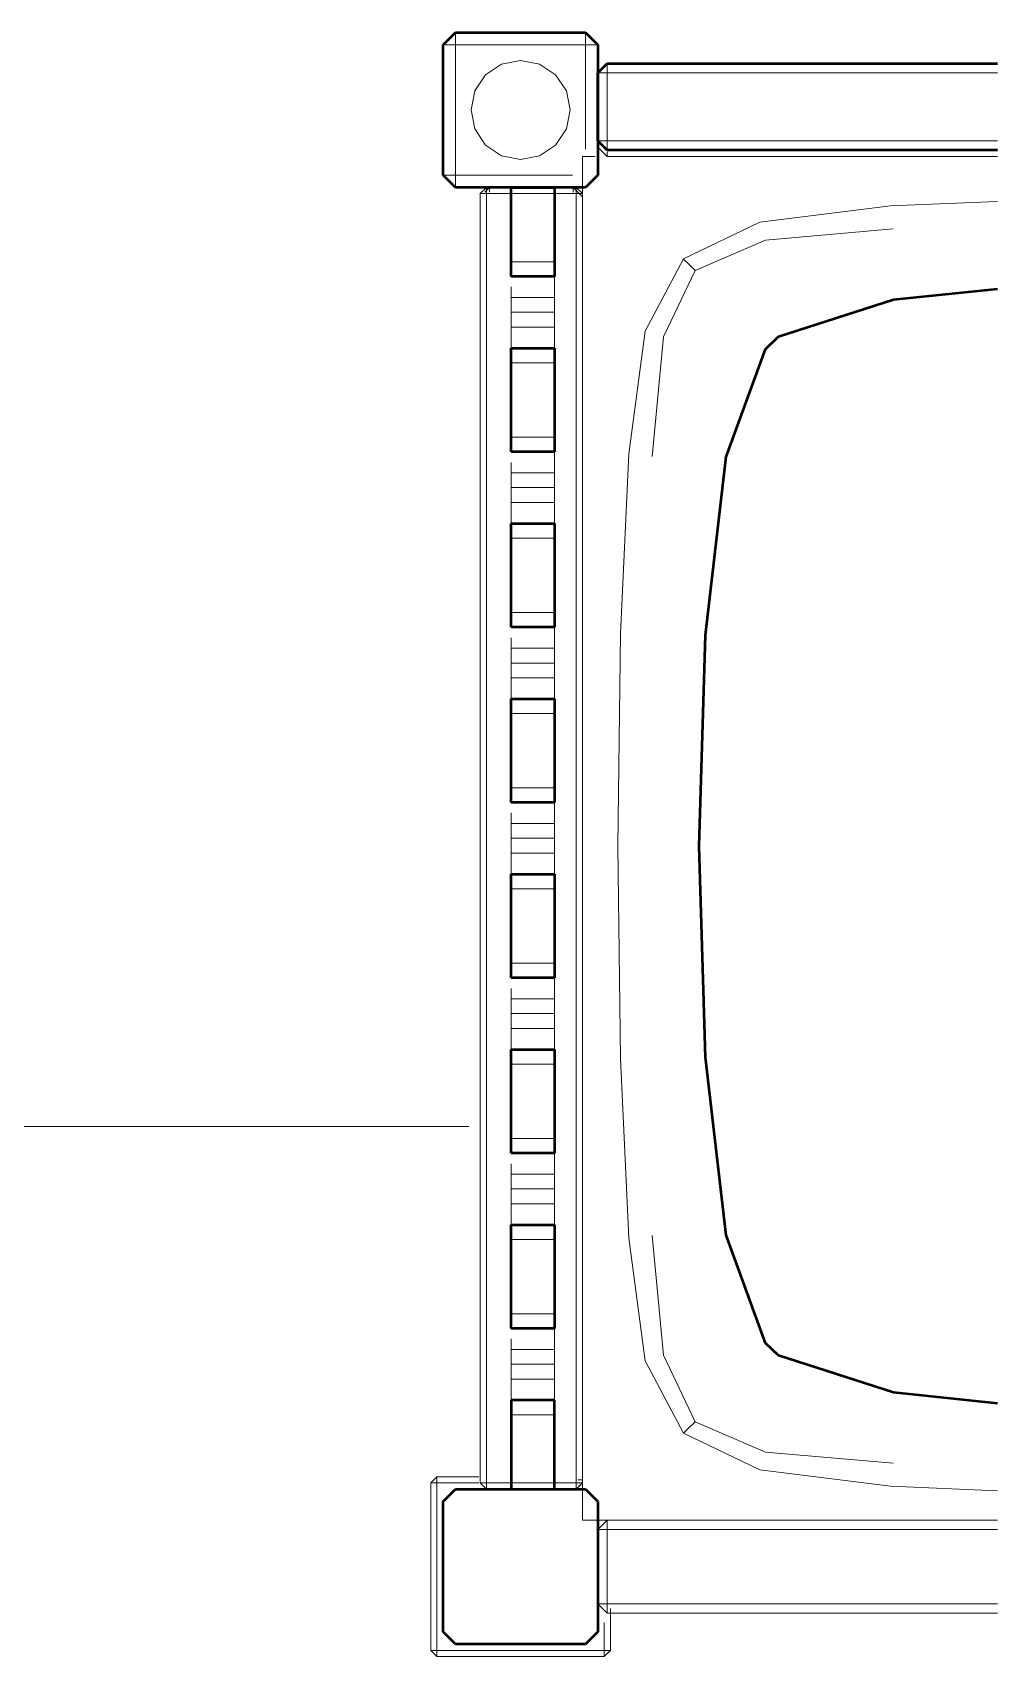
# Model space of a CAD drawing. Header units: metres. Extents: x 10 to 831, y 10 to 584.
# Drawn here: x 662.95 to 673.33, y 460.97 to 478.43 of the extents above; entities that cross this region are included whole.
import ezdxf

# ---------------------------------------------------------------- set-up
doc = ezdxf.new("R2010")
doc.units = ezdxf.units.M
doc.layers.add('CUT', color=7, linetype='Continuous', lineweight=50)
doc.layers.add('VIS', color=8, linetype='Continuous', lineweight=13)

msp = doc.modelspace()

# ---------------------------------------------------------------- linework, layer by layer
at = {"layer": 'CUT'}
for p, q in [((667.367, 478.3), (667.5, 478.433)), ((667.5, 478.433), (668.9, 478.433)), ((668.9, 478.433), (669.033, 478.3)), ((667.367, 476.9), (667.367, 478.3)), ((669.033, 478.3), (669.033, 476.9)), ((669.033, 478), (669.133, 478.1)), ((669.133, 478.1), (673.333, 478.1)), ((669.033, 477.267), (669.033, 478)), ((669.133, 477.167), (669.033, 477.267)), ((673.333, 477.167), (669.133, 477.167)), ((667.5, 476.767), (667.367, 476.9)), ((669.033, 476.9), (668.9, 476.767)), ((668.9, 476.767), (667.5, 476.767)), ((668.1, 476.317), (668.1, 476.767)), ((668.1, 476.767), (668.567, 476.767)), ((668.567, 476.767), (668.567, 476.317)), ((668.1, 475.968), (668.1, 476.317)), ((668.567, 476.317), (668.567, 475.968)), ((668.1, 475.919), (668.1, 475.968)), ((668.567, 475.968), (668.567, 475.919)), ((668.1, 475.825), (668.1, 475.919)), ((668.1, 475.808), (668.1, 475.825)), ((668.567, 475.808), (668.1, 475.808)), ((668.567, 475.919), (668.567, 475.825)), ((668.567, 475.825), (668.567, 475.808)), ((672.215, 475.562), (673.333, 475.677)), ((670.977, 475.162), (672.215, 475.562)), ((670.835, 475.029), (670.977, 475.162)), ((668.1, 475.022), (668.1, 475.039)), ((668.1, 475.039), (668.567, 475.039)), ((668.1, 474.658), (668.1, 475.022)), ((668.567, 475.039), (668.567, 475.022)), ((668.567, 475.022), (668.567, 474.658)), ((670.413, 473.868), (670.835, 475.029)), ((668.1, 474.304), (668.1, 474.658)), ((668.567, 474.658), (668.567, 474.304)), ((668.1, 473.939), (668.1, 474.304)), ((668.567, 474.304), (668.567, 473.939)), ((668.1, 473.923), (668.1, 473.939)), ((668.567, 473.923), (668.1, 473.923)), ((668.567, 473.939), (668.567, 473.923)), ((670.19, 471.953), (670.413, 473.868)), ((668.1, 473.137), (668.1, 473.153)), ((668.1, 473.153), (668.567, 473.153)), ((668.1, 472.772), (668.1, 473.137)), ((668.567, 473.153), (668.567, 473.137)), ((668.567, 473.137), (668.567, 472.772)), ((668.1, 472.418), (668.1, 472.772)), ((668.567, 472.772), (668.567, 472.418)), ((668.1, 472.054), (668.1, 472.418)), ((668.567, 472.418), (668.567, 472.054)), ((668.1, 472.037), (668.1, 472.054)), ((668.567, 472.037), (668.1, 472.037)), ((668.567, 472.054), (668.567, 472.037)), ((670.123, 469.683), (670.19, 471.953)), ((668.1, 471.251), (668.1, 471.268)), ((668.1, 471.268), (668.567, 471.268)), ((668.1, 470.887), (668.1, 471.251)), ((668.567, 471.268), (668.567, 471.251)), ((668.567, 471.251), (668.567, 470.887)), ((668.1, 470.532), (668.1, 470.887)), ((668.567, 470.887), (668.567, 470.532)), ((668.1, 470.168), (668.1, 470.532)), ((668.567, 470.532), (668.567, 470.168)), ((668.1, 470.151), (668.1, 470.168)), ((668.567, 470.151), (668.1, 470.151)), ((668.567, 470.168), (668.567, 470.151)), ((670.19, 467.414), (670.123, 469.683)), ((668.1, 469.365), (668.1, 469.382)), ((668.1, 469.382), (668.567, 469.382)), ((668.1, 469.001), (668.1, 469.365)), ((668.567, 469.382), (668.567, 469.365)), ((668.567, 469.365), (668.567, 469.001)), ((668.1, 468.647), (668.1, 469.001)), ((668.567, 469.001), (668.567, 468.647)), ((668.1, 468.282), (668.1, 468.647)), ((668.567, 468.647), (668.567, 468.282)), ((668.1, 468.266), (668.1, 468.282)), ((668.567, 468.282), (668.567, 468.266)), ((668.567, 468.266), (668.1, 468.266)), ((668.1, 467.48), (668.1, 467.496)), ((668.1, 467.496), (668.567, 467.496)), ((668.1, 467.115), (668.1, 467.48)), ((668.567, 467.496), (668.567, 467.48)), ((668.567, 467.48), (668.567, 467.115)), ((670.413, 465.499), (670.19, 467.414)), ((668.1, 466.761), (668.1, 467.115)), ((668.567, 467.115), (668.567, 466.761)), ((668.1, 466.397), (668.1, 466.761)), ((668.567, 466.761), (668.567, 466.397)), ((668.1, 466.38), (668.1, 466.397)), ((668.567, 466.38), (668.1, 466.38)), ((668.567, 466.397), (668.567, 466.38)), ((668.1, 465.594), (668.1, 465.611)), ((668.1, 465.611), (668.567, 465.611)), ((668.1, 465.229), (668.1, 465.594)), ((668.567, 465.611), (668.567, 465.594)), ((668.567, 465.594), (668.567, 465.229)), ((670.835, 464.338), (670.413, 465.499)), ((668.1, 464.875), (668.1, 465.229)), ((668.567, 465.229), (668.567, 464.875)), ((668.1, 464.511), (668.1, 464.875)), ((668.567, 464.875), (668.567, 464.511)), ((668.1, 464.494), (668.1, 464.511)), ((668.567, 464.494), (668.1, 464.494)), ((668.567, 464.511), (668.567, 464.494)), ((670.977, 464.205), (670.835, 464.338)), ((672.215, 463.805), (670.977, 464.205)), ((673.333, 463.689), (672.215, 463.805)), ((668.567, 463.725), (668.1, 463.725)), ((668.1, 463.725), (668.1, 463.708)), ((668.1, 463.708), (668.1, 463.614)), ((668.1, 463.614), (668.1, 463.566)), ((668.1, 463.566), (668.1, 463.216)), ((668.567, 463.708), (668.567, 463.725)), ((668.567, 463.614), (668.567, 463.708)), ((668.567, 463.566), (668.567, 463.614)), ((668.567, 463.216), (668.567, 463.566)), ((668.1, 463.216), (668.1, 462.767)), ((668.567, 462.767), (668.567, 463.216)), ((667.367, 462.633), (667.5, 462.767)), ((667.5, 462.767), (668.9, 462.767)), ((668.1, 462.767), (668.567, 462.767)), ((668.9, 462.767), (669.033, 462.633)), ((667.367, 461.233), (667.367, 462.633)), ((669.033, 462.633), (669.033, 461.233)), ((667.5, 461.1), (667.367, 461.233)), ((669.033, 461.233), (668.9, 461.1)), ((668.9, 461.1), (667.5, 461.1))]:
    msp.add_line(p, q, dxfattribs=at)
at = {"layer": 'VIS'}
for p, q in [((667.367, 478.3), (667.5, 478.433)), ((667.367, 478.3), (667.5, 478.433)), ((667.5, 478.433), (667.5, 478.3)), ((667.5, 478.433), (668.9, 478.433)), ((667.5, 478.433), (667.5, 478.433)), ((667.5, 478.433), (668.9, 478.433)), ((668.9, 478.433), (669.033, 478.3)), ((668.9, 478.3), (668.9, 478.433)), ((668.9, 478.433), (668.9, 478.433)), ((669.033, 478.3), (668.9, 478.433)), ((667.5, 478.3), (667.367, 478.3)), ((667.367, 476.9), (667.367, 478.3)), ((667.367, 478.3), (667.367, 478.3)), ((667.367, 476.9), (667.367, 478.3)), ((667.5, 478.3), (667.5, 476.9)), ((668.9, 478.3), (667.5, 478.3)), ((669.033, 478.3), (668.9, 478.3)), ((668.9, 477.18), (668.9, 478.3)), ((669.033, 478.3), (669.033, 477.88)), ((669.033, 478.3), (669.033, 478.3)), ((669.033, 478.3), (669.033, 476.9)), ((667.823, 477.977), (667.996, 478.093)), ((667.996, 478.093), (668.2, 478.133)), ((668.2, 478.133), (668.404, 478.093)), ((668.404, 478.093), (668.577, 477.977)), ((669.033, 478), (669.133, 478.1)), ((669.033, 478), (669.133, 478.1)), ((669.133, 478.1), (669.083, 478.05)), ((669.133, 478), (669.133, 478.1)), ((669.133, 478.1), (669.133, 478.05)), ((673.333, 478.1), (669.133, 478.1)), ((669.133, 478.1), (673.333, 478.1)), ((669.133, 478.1), (669.133, 478.1)), ((669.133, 478.1), (669.133, 478)), ((669.133, 478.1), (669.133, 478.1)), ((669.133, 478.1), (673.333, 478.1)), ((669.133, 478.1), (673.333, 478.1)), ((667.707, 477.804), (667.823, 477.977)), ((668.577, 477.977), (668.693, 477.804)), ((669.133, 478), (669.033, 478)), ((669.033, 477.267), (669.033, 478)), ((669.033, 478), (669.033, 478)), ((669.033, 477.267), (669.033, 478)), ((669.133, 478), (673.333, 478)), ((669.133, 477.467), (669.133, 478)), ((669.133, 478), (669.133, 477.267)), ((673.333, 478), (669.133, 478)), ((667.667, 477.6), (667.707, 477.804)), ((668.693, 477.804), (668.733, 477.6)), ((667.707, 477.396), (667.667, 477.6)), ((668.733, 477.6), (668.693, 477.396)), ((667.823, 477.223), (667.707, 477.396)), ((668.693, 477.396), (668.577, 477.223)), ((667.996, 477.107), (667.823, 477.223)), ((668.577, 477.223), (668.404, 477.107)), ((669.133, 477.167), (669.033, 477.267)), ((669.033, 477.267), (669.133, 477.267)), ((669.033, 477.267), (669.033, 477.267)), ((669.133, 477.167), (669.033, 477.267)), ((669.033, 477.2), (669.133, 477.1)), ((669.033, 477.2), (669.033, 477.2)), ((669.133, 477.267), (669.133, 477.167)), ((669.133, 477.267), (673.333, 477.267)), ((668.2, 477.067), (667.996, 477.107)), ((668.404, 477.107), (668.2, 477.067)), ((668.867, 477.1), (668.867, 462.433)), ((668.867, 477.1), (669.002, 477.1)), ((668.867, 477.1), (668.867, 477.1)), ((669.033, 477.18), (669.033, 477.04)), ((673.333, 477.167), (669.133, 477.167)), ((669.133, 477.167), (669.133, 477.167)), ((673.333, 477.167), (669.133, 477.167)), ((669.133, 477.1), (669.133, 477.15)), ((669.133, 477.1), (673.333, 477.1)), ((667.5, 476.767), (667.367, 476.9)), ((667.367, 476.9), (667.5, 476.9)), ((667.367, 476.9), (667.367, 476.9)), ((667.5, 476.767), (667.367, 476.9)), ((667.5, 476.9), (667.5, 476.767)), ((667.5, 476.9), (668.76, 476.9)), ((669.033, 476.9), (668.9, 476.767)), ((669.033, 476.9), (669.033, 476.9)), ((668.62, 476.767), (667.5, 476.767)), ((667.5, 476.767), (667.5, 476.767)), ((668.9, 476.767), (667.5, 476.767)), ((667.833, 476.767), (667.767, 476.7)), ((667.767, 476.7), (667.833, 476.7)), ((667.767, 476.7), (667.767, 462.833)), ((667.867, 476.767), (667.817, 476.717)), ((667.833, 476.7), (667.833, 476.767)), ((667.833, 476.767), (667.833, 476.733)), ((667.833, 476.767), (667.833, 476.767)), ((667.833, 476.767), (668.8, 476.767)), ((668.8, 476.767), (667.833, 476.767)), ((667.833, 476.7), (668.8, 476.7)), ((667.833, 462.833), (667.833, 476.7)), ((667.867, 476.767), (667.867, 476.717)), ((667.867, 476.767), (667.867, 476.767)), ((668.767, 476.767), (667.867, 476.767)), ((667.867, 476.767), (668.767, 476.767)), ((668.1, 476.767), (668.1, 476.621)), ((668.1, 476.767), (668.1, 476.767)), ((668.633, 476.767), (668.1, 476.767)), ((668.1, 476.767), (668.1, 476.767)), ((668.1, 476.767), (668.1, 476.094)), ((668.1, 476.767), (668.567, 476.767)), ((668.1, 476.767), (668.567, 476.767)), ((668.1, 476.767), (668.1, 476.317)), ((668.567, 462.767), (668.567, 476.767)), ((668.567, 476.767), (668.567, 476.767)), ((668.567, 476.317), (668.567, 476.767)), ((668.633, 476.767), (668.633, 476.767)), ((668.867, 476.667), (668.767, 476.767)), ((668.767, 476.767), (668.767, 476.717)), ((668.767, 476.767), (668.817, 476.717)), ((668.767, 476.767), (668.767, 476.767)), ((668.867, 476.7), (668.8, 476.767)), ((668.8, 476.767), (668.8, 476.7)), ((668.8, 476.767), (668.867, 476.7)), ((668.8, 476.767), (668.8, 476.767)), ((668.8, 476.7), (668.867, 476.7)), ((668.8, 476.7), (668.8, 462.833)), ((668.867, 476.7), (668.833, 476.7)), ((668.867, 476.7), (668.867, 476.7)), ((668.867, 462.833), (668.867, 476.7)), ((668.867, 476.7), (668.867, 462.833)), ((668.867, 476.667), (668.867, 476.667)), ((668.867, 462.867), (668.867, 476.667)), ((668.9, 476.767), (668.9, 476.767)), ((672.182, 476.568), (670.777, 476.393)), ((672.182, 476.568), (673.333, 476.617)), ((668.1, 475.968), (668.1, 476.317)), ((668.567, 476.317), (668.567, 475.968)), ((669.954, 475.998), (670.777, 476.393)), ((672.211, 476.32), (670.838, 476.201)), ((670.838, 476.201), (670.079, 475.874)), ((668.1, 475.968), (668.1, 475.808)), ((668.567, 475.968), (668.1, 475.968)), ((668.1, 475.919), (668.1, 475.968)), ((668.567, 475.968), (668.567, 475.808)), ((668.567, 475.808), (668.567, 475.968)), ((668.567, 475.919), (668.567, 475.968)), ((669.543, 475.22), (669.954, 475.998)), ((669.954, 475.998), (669.966, 475.986)), ((670.001, 475.951), (669.966, 475.986)), ((668.1, 475.919), (668.1, 475.825)), ((668.1, 475.808), (668.1, 475.825)), ((668.567, 475.808), (668.1, 475.808)), ((668.1, 475.808), (668.1, 475.808)), ((668.1, 475.808), (668.567, 475.808)), ((668.567, 475.808), (668.333, 475.808)), ((668.567, 475.808), (668.333, 475.808)), ((668.567, 475.825), (668.567, 475.919)), ((668.567, 475.808), (668.567, 475.825)), ((668.567, 475.808), (668.567, 475.808)), ((668.567, 475.808), (668.567, 475.583)), ((668.567, 475.808), (668.567, 475.808)), ((670.079, 475.874), (669.737, 475.159)), ((670.001, 475.951), (670.079, 475.874)), ((668.1, 475.583), (668.1, 475.696)), ((672.215, 475.562), (673.333, 475.677)), ((668.1, 475.424), (668.1, 475.583)), ((668.567, 475.583), (668.1, 475.583)), ((668.567, 475.583), (668.567, 475.424)), ((672.215, 475.562), (670.977, 475.162)), ((668.1, 475.264), (668.1, 475.424)), ((668.1, 475.424), (668.567, 475.424)), ((668.567, 475.424), (668.567, 475.264)), ((668.1, 475.039), (668.1, 475.264)), ((668.567, 475.264), (668.1, 475.264)), ((668.567, 475.264), (668.567, 475.039)), ((669.366, 473.901), (669.543, 475.22)), ((669.615, 473.872), (669.737, 475.159)), ((670.977, 475.162), (670.835, 475.029)), ((668.1, 474.88), (668.1, 475.039)), ((668.1, 475.039), (668.1, 475.039)), ((668.1, 475.039), (668.1, 475.039)), ((668.1, 475.039), (668.1, 474.88)), ((668.567, 475.039), (668.1, 475.039)), ((668.567, 475.039), (668.1, 475.039)), ((668.567, 475.039), (668.1, 475.039)), ((668.1, 475.039), (668.1, 475.022)), ((668.1, 475.039), (668.567, 475.039)), ((668.1, 474.658), (668.1, 475.022)), ((668.567, 475.039), (668.567, 475.039)), ((668.567, 475.039), (668.567, 474.88)), ((668.567, 474.88), (668.567, 475.039)), ((668.567, 475.039), (668.567, 475.039)), ((668.567, 475.039), (668.567, 475.022)), ((668.567, 474.658), (668.567, 475.022)), ((670.835, 475.029), (670.413, 473.868)), ((668.567, 474.88), (668.1, 474.88)), ((668.1, 474.304), (668.1, 474.658)), ((668.1, 474.613), (668.1, 474.209)), ((668.567, 474.658), (668.567, 474.304)), ((668.1, 473.939), (668.1, 474.304)), ((668.567, 473.939), (668.567, 474.304)), ((668.1, 474.082), (668.1, 473.923)), ((668.567, 474.082), (668.1, 474.082)), ((668.567, 474.082), (668.567, 473.923)), ((668.567, 473.923), (668.567, 474.082)), ((668.1, 473.923), (668.1, 473.939)), ((668.567, 473.923), (668.1, 473.923)), ((668.1, 473.923), (668.1, 473.923)), ((668.1, 473.923), (668.567, 473.923)), ((668.567, 473.923), (668.333, 473.923)), ((668.567, 473.923), (668.333, 473.923)), ((668.567, 473.923), (668.567, 473.939)), ((668.567, 473.923), (668.567, 473.923)), ((668.567, 473.923), (668.567, 473.697)), ((668.567, 473.923), (668.567, 473.923)), ((669.366, 473.901), (669.277, 471.967)), ((668.1, 473.697), (668.1, 473.81)), ((668.1, 473.538), (668.1, 473.697)), ((668.567, 473.697), (668.1, 473.697)), ((668.567, 473.697), (668.567, 473.538)), ((670.19, 471.953), (670.413, 473.868)), ((668.1, 473.379), (668.1, 473.538)), ((668.1, 473.538), (668.567, 473.538)), ((668.567, 473.538), (668.567, 473.379)), ((668.1, 473.153), (668.1, 473.379)), ((668.567, 473.379), (668.1, 473.379)), ((668.567, 473.379), (668.567, 473.153)), ((668.1, 472.994), (668.1, 473.153)), ((668.1, 473.153), (668.1, 473.153)), ((668.1, 473.153), (668.1, 473.153)), ((668.1, 473.153), (668.1, 472.994)), ((668.567, 473.153), (668.1, 473.153)), ((668.567, 473.153), (668.1, 473.153)), ((668.567, 473.153), (668.1, 473.153)), ((668.1, 473.153), (668.1, 473.137)), ((668.1, 473.153), (668.567, 473.153)), ((668.1, 472.772), (668.1, 473.137)), ((668.567, 473.153), (668.567, 473.153)), ((668.567, 473.153), (668.567, 472.994)), ((668.567, 472.994), (668.567, 473.153)), ((668.567, 473.153), (668.567, 473.153)), ((668.567, 473.153), (668.567, 473.137)), ((668.567, 472.772), (668.567, 473.137)), ((668.567, 472.994), (668.1, 472.994)), ((668.1, 472.418), (668.1, 472.772)), ((668.1, 472.728), (668.1, 472.324)), ((668.567, 472.772), (668.567, 472.418)), ((668.1, 472.054), (668.1, 472.418)), ((668.567, 472.054), (668.567, 472.418)), ((668.1, 472.196), (668.1, 472.037)), ((668.567, 472.196), (668.1, 472.196)), ((668.567, 472.196), (668.567, 472.037)), ((668.567, 472.037), (668.567, 472.196)), ((668.1, 472.037), (668.1, 472.054)), ((668.567, 472.037), (668.1, 472.037)), ((668.1, 472.037), (668.1, 472.037)), ((668.1, 472.037), (668.567, 472.037)), ((668.567, 472.037), (668.333, 472.037)), ((668.567, 472.037), (668.333, 472.037)), ((668.567, 472.037), (668.567, 472.054)), ((668.567, 472.037), (668.567, 472.037)), ((668.567, 472.037), (668.567, 471.812)), ((668.567, 472.037), (668.567, 472.037)), ((669.277, 471.967), (669.248, 469.683)), ((670.123, 469.683), (670.19, 471.953)), ((668.1, 471.812), (668.1, 471.924)), ((668.1, 471.652), (668.1, 471.812)), ((668.567, 471.812), (668.1, 471.812)), ((668.567, 471.812), (668.567, 471.652)), ((668.1, 471.493), (668.1, 471.652)), ((668.1, 471.652), (668.567, 471.652)), ((668.567, 471.652), (668.567, 471.493)), ((668.1, 471.268), (668.1, 471.493)), ((668.567, 471.493), (668.1, 471.493)), ((668.567, 471.493), (668.567, 471.268)), ((668.1, 471.108), (668.1, 471.268)), ((668.1, 471.268), (668.1, 471.268)), ((668.1, 471.268), (668.1, 471.268)), ((668.1, 471.268), (668.1, 471.108)), ((668.567, 471.268), (668.1, 471.268)), ((668.567, 471.268), (668.1, 471.268)), ((668.567, 471.268), (668.1, 471.268)), ((668.1, 471.268), (668.1, 471.251)), ((668.1, 471.268), (668.567, 471.268)), ((668.1, 470.887), (668.1, 471.251)), ((668.567, 471.268), (668.567, 471.268)), ((668.567, 471.268), (668.567, 471.108)), ((668.567, 471.108), (668.567, 471.268)), ((668.567, 471.268), (668.567, 471.268)), ((668.567, 471.268), (668.567, 471.251)), ((668.567, 470.887), (668.567, 471.251)), ((668.567, 471.108), (668.1, 471.108)), ((668.1, 470.532), (668.1, 470.887)), ((668.1, 470.844), (668.1, 470.44)), ((668.567, 470.887), (668.567, 470.532)), ((668.1, 470.168), (668.1, 470.532)), ((668.567, 470.168), (668.567, 470.532)), ((668.1, 470.311), (668.1, 470.151)), ((668.567, 470.311), (668.1, 470.311)), ((668.567, 470.311), (668.567, 470.151)), ((668.567, 470.151), (668.567, 470.311)), ((668.1, 470.151), (668.1, 470.168)), ((668.567, 470.151), (668.1, 470.151)), ((668.1, 470.151), (668.1, 470.151)), ((668.1, 470.151), (668.567, 470.151)), ((668.1, 469.926), (668.1, 470.039)), ((668.567, 470.151), (668.333, 470.151)), ((668.567, 470.151), (668.333, 470.151)), ((668.567, 470.151), (668.567, 470.168)), ((668.567, 470.151), (668.567, 470.151)), ((668.567, 470.151), (668.567, 469.926)), ((668.567, 470.151), (668.567, 470.151)), ((668.1, 469.767), (668.1, 469.926)), ((668.567, 469.926), (668.1, 469.926)), ((668.567, 469.926), (668.567, 469.767)), ((668.1, 469.607), (668.1, 469.767)), ((668.567, 469.767), (668.1, 469.767)), ((668.567, 469.767), (668.567, 469.607)), ((669.248, 469.683), (669.277, 467.4)), ((670.19, 467.414), (670.123, 469.683)), ((668.1, 469.382), (668.1, 469.607)), ((668.567, 469.607), (668.1, 469.607)), ((668.567, 469.607), (668.567, 469.382)), ((668.1, 469.223), (668.1, 469.382)), ((668.1, 469.382), (668.1, 469.382)), ((668.1, 469.382), (668.1, 469.382)), ((668.1, 469.382), (668.1, 469.223)), ((668.1, 469.382), (668.567, 469.382)), ((668.567, 469.382), (668.1, 469.382)), ((668.567, 469.382), (668.1, 469.382)), ((668.1, 469.382), (668.1, 469.365)), ((668.1, 469.382), (668.567, 469.382)), ((668.1, 469.001), (668.1, 469.365)), ((668.567, 469.382), (668.567, 469.382)), ((668.567, 469.382), (668.567, 469.223)), ((668.567, 469.223), (668.567, 469.382)), ((668.567, 469.382), (668.567, 469.382)), ((668.567, 469.382), (668.567, 469.365)), ((668.567, 469.001), (668.567, 469.365)), ((668.567, 469.223), (668.1, 469.223)), ((668.1, 468.647), (668.1, 469.001)), ((668.567, 469.001), (668.567, 468.647)), ((668.1, 468.959), (668.1, 468.555)), ((668.1, 468.282), (668.1, 468.647)), ((668.567, 468.282), (668.567, 468.647)), ((668.1, 468.425), (668.1, 468.266)), ((668.567, 468.425), (668.1, 468.425)), ((668.1, 468.266), (668.1, 468.282)), ((668.567, 468.425), (668.567, 468.266)), ((668.567, 468.266), (668.567, 468.425)), ((668.567, 468.266), (668.567, 468.282)), ((668.567, 468.266), (668.1, 468.266)), ((668.1, 468.266), (668.1, 468.266)), ((668.1, 468.266), (668.567, 468.266)), ((668.1, 468.04), (668.1, 468.153)), ((668.567, 468.266), (668.333, 468.266)), ((668.567, 468.266), (668.333, 468.266)), ((668.567, 468.266), (668.567, 468.266)), ((668.567, 468.266), (668.567, 468.04)), ((668.567, 468.266), (668.567, 468.266)), ((668.1, 467.881), (668.1, 468.04)), ((668.567, 468.04), (668.1, 468.04)), ((668.567, 468.04), (668.567, 467.881)), ((668.1, 467.722), (668.1, 467.881)), ((668.1, 467.881), (668.567, 467.881)), ((668.567, 467.881), (668.567, 467.722)), ((668.1, 467.496), (668.1, 467.722)), ((668.567, 467.722), (668.1, 467.722)), ((668.567, 467.722), (668.567, 467.496)), ((668.1, 467.337), (668.1, 467.496)), ((668.1, 467.496), (668.1, 467.496)), ((668.1, 467.496), (668.1, 467.496)), ((668.1, 467.496), (668.1, 467.337)), ((668.567, 467.496), (668.1, 467.496)), ((668.567, 467.496), (668.1, 467.496)), ((668.567, 467.496), (668.1, 467.496)), ((668.1, 467.496), (668.1, 467.48)), ((668.1, 467.496), (668.567, 467.496)), ((668.1, 467.115), (668.1, 467.48)), ((668.567, 467.496), (668.567, 467.496)), ((668.567, 467.496), (668.567, 467.337)), ((668.567, 467.337), (668.567, 467.496)), ((668.567, 467.496), (668.567, 467.496)), ((668.567, 467.496), (668.567, 467.48)), ((668.567, 467.115), (668.567, 467.48)), ((670.413, 465.499), (670.19, 467.414)), ((668.567, 467.337), (668.1, 467.337)), ((669.366, 465.466), (669.277, 467.4)), ((668.1, 466.761), (668.1, 467.115)), ((668.1, 467.074), (668.1, 466.67)), ((668.567, 467.115), (668.567, 466.761)), ((668.1, 466.397), (668.1, 466.761)), ((668.567, 466.397), (668.567, 466.761)), ((667.509, 466.667), (662.298, 466.667)), ((662.432, 466.667), (667.643, 466.667)), ((668.1, 466.539), (668.1, 466.38)), ((668.567, 466.539), (668.1, 466.539)), ((668.567, 466.539), (668.567, 466.38)), ((668.567, 466.38), (668.567, 466.539)), ((668.1, 466.38), (668.1, 466.397)), ((668.567, 466.38), (668.1, 466.38)), ((668.1, 466.38), (668.1, 466.38)), ((668.1, 466.38), (668.567, 466.38)), ((668.567, 466.38), (668.333, 466.38)), ((668.567, 466.38), (668.333, 466.38)), ((668.567, 466.38), (668.567, 466.397)), ((668.567, 466.38), (668.567, 466.38)), ((668.567, 466.38), (668.567, 466.155)), ((668.567, 466.38), (668.567, 466.38)), ((668.1, 466.155), (668.1, 466.267)), ((668.1, 465.995), (668.1, 466.155)), ((668.567, 466.155), (668.1, 466.155)), ((668.567, 466.155), (668.567, 465.995)), ((668.1, 465.836), (668.1, 465.995)), ((668.1, 465.995), (668.567, 465.995)), ((668.1, 465.611), (668.1, 465.836)), ((668.567, 465.836), (668.1, 465.836)), ((668.567, 465.995), (668.567, 465.836)), ((668.567, 465.836), (668.567, 465.611)), ((668.1, 465.451), (668.1, 465.611)), ((668.1, 465.611), (668.1, 465.611)), ((668.1, 465.611), (668.1, 465.611)), ((668.1, 465.611), (668.1, 465.451)), ((668.567, 465.611), (668.1, 465.611)), ((668.567, 465.611), (668.1, 465.611)), ((668.567, 465.611), (668.1, 465.611)), ((668.1, 465.611), (668.1, 465.594)), ((668.1, 465.611), (668.567, 465.611)), ((668.1, 465.229), (668.1, 465.594)), ((668.567, 465.611), (668.567, 465.611)), ((668.567, 465.611), (668.567, 465.451)), ((668.567, 465.451), (668.567, 465.611)), ((668.567, 465.611), (668.567, 465.611)), ((668.567, 465.611), (668.567, 465.594)), ((668.567, 465.229), (668.567, 465.594)), ((669.615, 465.495), (669.737, 464.208)), ((670.413, 465.499), (670.835, 464.338)), ((668.567, 465.451), (668.1, 465.451)), ((669.366, 465.466), (669.543, 464.147)), ((668.1, 464.875), (668.1, 465.229)), ((668.1, 465.19), (668.1, 464.786)), ((668.567, 465.229), (668.567, 464.875)), ((668.1, 464.511), (668.1, 464.875)), ((668.567, 464.511), (668.567, 464.875)), ((668.1, 464.654), (668.1, 464.494)), ((668.567, 464.654), (668.1, 464.654)), ((668.567, 464.654), (668.567, 464.494)), ((668.567, 464.494), (668.567, 464.654)), ((668.1, 464.494), (668.1, 464.511)), ((668.567, 464.494), (668.1, 464.494)), ((668.1, 464.494), (668.1, 464.494)), ((668.1, 464.494), (668.567, 464.494)), ((668.567, 464.494), (668.333, 464.494)), ((668.567, 464.494), (668.333, 464.494)), ((668.567, 464.494), (668.567, 464.511)), ((668.567, 464.494), (668.567, 464.494)), ((668.567, 464.494), (668.567, 464.269)), ((668.567, 464.494), (668.567, 464.494)), ((668.1, 464.269), (668.1, 464.382)), ((668.1, 464.11), (668.1, 464.269)), ((668.567, 464.269), (668.1, 464.269)), ((668.567, 464.269), (668.567, 464.11)), ((670.835, 464.338), (670.977, 464.205)), ((668.1, 463.95), (668.1, 464.11)), ((668.1, 464.11), (668.567, 464.11)), ((668.567, 464.11), (668.567, 463.95)), ((669.954, 463.369), (669.543, 464.147)), ((669.737, 464.208), (670.079, 463.492)), ((670.977, 464.205), (672.215, 463.805)), ((668.1, 463.725), (668.1, 463.95)), ((668.567, 463.95), (668.1, 463.95)), ((668.567, 463.95), (668.567, 463.725)), ((673.333, 463.689), (672.215, 463.805)), ((668.1, 463.566), (668.1, 463.725)), ((668.1, 463.725), (668.1, 463.725)), ((668.1, 463.725), (668.1, 463.725)), ((668.1, 463.725), (668.1, 463.566)), ((668.567, 463.725), (668.1, 463.725)), ((668.567, 463.725), (668.1, 463.725)), ((668.567, 463.725), (668.1, 463.725)), ((668.1, 463.725), (668.1, 463.708)), ((668.1, 463.725), (668.567, 463.725)), ((668.1, 463.708), (668.1, 463.614)), ((668.1, 463.614), (668.1, 463.566)), ((668.567, 463.566), (668.1, 463.566)), ((668.1, 463.216), (668.1, 463.566)), ((668.567, 463.725), (668.567, 463.725)), ((668.567, 463.725), (668.567, 463.566)), ((668.567, 463.566), (668.567, 463.725)), ((668.567, 463.725), (668.567, 463.725)), ((668.567, 463.725), (668.567, 463.708)), ((668.567, 463.708), (668.567, 463.614)), ((668.567, 463.614), (668.567, 463.566)), ((668.567, 463.216), (668.567, 463.566)), ((670.001, 463.416), (669.966, 463.381)), ((670.001, 463.416), (670.079, 463.492)), ((670.079, 463.492), (670.838, 463.165)), ((668.1, 463.305), (668.1, 462.767)), ((668.1, 463.216), (668.1, 462.767)), ((668.567, 463.216), (668.567, 462.767)), ((669.954, 463.369), (669.966, 463.381)), ((670.777, 462.974), (669.954, 463.369)), ((672.211, 463.046), (670.838, 463.165)), ((667.3, 462.9), (667.233, 462.833)), ((667.3, 462.833), (667.3, 462.9)), ((667.3, 462.9), (667.3, 462.867)), ((667.3, 462.9), (667.75, 462.9)), ((667.3, 462.9), (667.3, 462.9)), ((667.6, 462.9), (667.3, 462.9)), ((668.867, 462.867), (668.817, 462.867)), ((672.182, 462.799), (670.777, 462.974)), ((667.233, 462.833), (667.3, 462.833)), ((667.233, 462.833), (667.233, 461.033)), ((667.3, 461.033), (667.3, 462.833)), ((667.3, 462.833), (667.75, 462.833)), ((667.367, 462.633), (667.5, 462.767)), ((667.5, 462.767), (667.5, 462.767)), ((667.5, 462.767), (668.9, 462.767)), ((667.833, 462.833), (667.767, 462.833)), ((667.767, 462.833), (667.833, 462.767)), ((667.767, 462.833), (667.767, 462.833)), ((667.833, 462.767), (667.833, 462.833)), ((668.8, 462.833), (667.833, 462.833)), ((667.833, 462.767), (667.994, 462.767)), ((668.567, 462.767), (668.1, 462.767)), ((668.1, 462.767), (668.1, 462.767)), ((668.1, 462.767), (668.567, 462.767)), ((668.567, 462.767), (668.567, 462.767)), ((668.8, 462.767), (668.867, 462.833)), ((668.867, 462.833), (668.8, 462.833)), ((668.8, 462.833), (668.8, 462.767)), ((668.8, 462.767), (668.8, 462.767)), ((668.867, 462.833), (668.833, 462.8)), ((668.867, 462.833), (668.867, 462.833)), ((668.9, 462.767), (668.9, 462.767)), ((669.033, 462.633), (668.9, 462.767)), ((672.182, 462.799), (673.333, 462.75)), ((667.367, 462.633), (667.367, 462.633)), ((667.367, 461.233), (667.367, 462.633)), ((669.033, 462.633), (669.033, 462.633)), ((669.033, 462.633), (669.033, 461.233)), ((668.867, 462.433), (673.333, 462.433)), ((669.133, 462.433), (669.033, 462.333)), ((669.133, 462.333), (669.133, 462.433)), ((669.133, 462.433), (669.133, 462.433)), ((673.333, 462.433), (669.133, 462.433)), ((669.033, 462.333), (669.133, 462.333)), ((669.033, 462.333), (669.033, 461.533)), ((669.133, 462.333), (673.333, 462.333)), ((669.133, 461.533), (669.133, 462.333)), ((669.133, 461.533), (669.033, 461.533)), ((669.033, 461.533), (669.133, 461.433)), ((669.033, 461.533), (669.033, 461.533)), ((669.133, 461.433), (669.133, 461.533)), ((673.333, 461.533), (669.133, 461.533)), ((669.167, 461.033), (669.167, 461.483)), ((669.1, 461.333), (669.1, 461.033)), ((669.133, 461.433), (673.333, 461.433)), ((669.167, 461.333), (669.167, 461.033)), ((667.367, 461.233), (667.367, 461.233)), ((667.5, 461.1), (667.367, 461.233)), ((669.033, 461.233), (668.9, 461.1)), ((669.033, 461.233), (669.033, 461.233)), ((667.3, 461.033), (667.233, 461.033)), ((667.233, 461.033), (667.3, 460.967)), ((667.233, 461.033), (667.233, 461.033)), ((667.3, 460.967), (667.3, 461.033)), ((669.1, 461.033), (667.3, 461.033)), ((667.3, 460.967), (669.1, 460.967)), ((667.5, 461.1), (667.5, 461.1)), ((668.9, 461.1), (667.5, 461.1)), ((668.9, 461.1), (668.9, 461.1)), ((669.1, 460.967), (669.167, 461.033)), ((669.167, 461.033), (669.1, 461.033)), ((669.1, 461.033), (669.1, 460.967)), ((669.1, 460.967), (669.1, 460.967)), ((669.167, 461.033), (669.133, 461)), ((669.167, 461.033), (669.167, 461.033))]:
    msp.add_line(p, q, dxfattribs=at)

doc.saveas('drawing.dxf')
